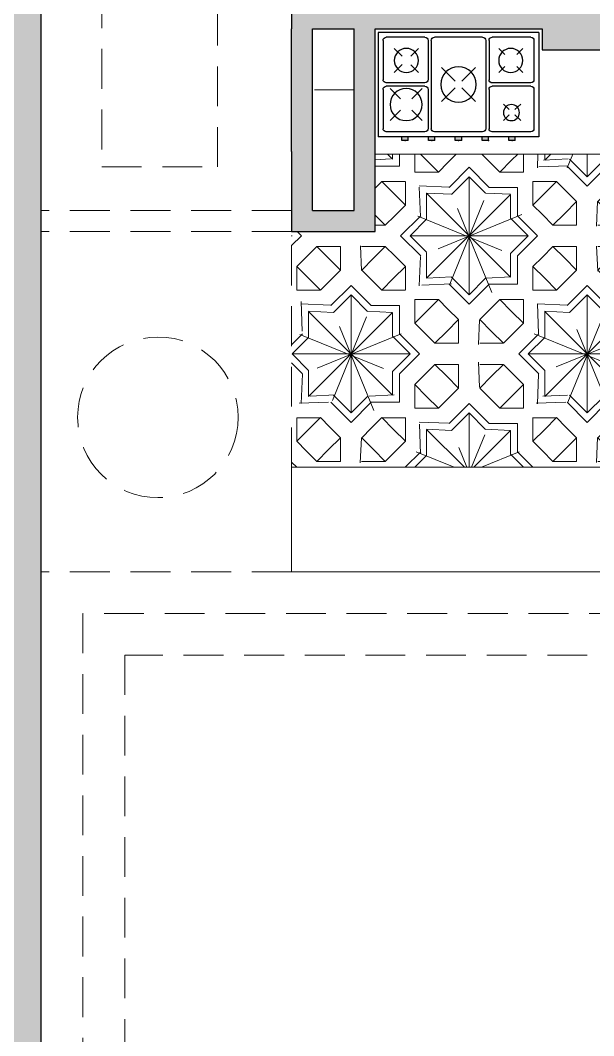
# Model space of a CAD drawing. Header units: inches. Extents: x 37.8 to 126.9, y 5.9 to 51.9.
# Drawn here: x 78.987 to 81.734, y 24.583 to 29.447 of the extents above; entities that cross this region are included whole.
import ezdxf

# ---------------------------------------------------------------- set-up
doc = ezdxf.new("R2010")
doc.units = ezdxf.units.IN
doc.header["$MEASUREMENT"] = 0
doc.linetypes.add('DASHED2', pattern=[9.524999999999995, 6.349999999999998, -3.174999999999998])
for name, color, linetype, lineweight in [('coulmn', 146, 'Continuous', 13), ('hatch', 45, 'Continuous', 9), ('LAYER1', 8, 'Continuous', 9)]:
    doc.layers.add(name, color=color, linetype=linetype, lineweight=lineweight)
doc.layers.add('fernesher  01', color=8, linetype='Continuous')
doc.layers.add('Moble', color=7, linetype='Continuous')

# ---------------------------------------------------------------- blocks, each defined once
blk = doc.blocks.new('GAZ')
at = {"layer": 'fernesher  01', "linetype": 'Continuous'}
h = blk.add_hatch(color=256, dxfattribs=at)
h.paths.add_polyline_path([(-0.8533333333333388, -0.6499999999999915), (-0.8533333333333388, -0.6735827389778744), (-0.8133333333333324, -0.6735827389778777), (-0.8133333333333324, -0.6499999999999915)])
h.paths.add_polyline_path([(-0.6872281132905655, -0.6499999999999915), (-0.6872281132905655, -0.6735827389778777), (-0.6472281132905593, -0.6735827389778813), (-0.6472281132905593, -0.6499999999999915)])
h.paths.add_polyline_path([(-0.5200000000000033, -0.6499999999999915), (-0.5200000000000033, -0.6735827389778777), (-0.4799999999999969, -0.6735827389778777), (-0.4799999999999969, -0.6499999999999915)])
h.paths.add_polyline_path([(-0.3533333333333387, -0.6499999999999915), (-0.3533333333333388, -0.6735827389778744), (-0.3133333333333325, -0.6735827389778744), (-0.3133333333333326, -0.6499999999999915)])
h.paths.add_polyline_path([(-0.1866666666666674, -0.6499999999999915), (-0.1866666666666675, -0.6735827389778744), (-0.1466666666666612, -0.6735827389778744), (-0.1466666666666612, -0.6499999999999915)])
for p, q in [((-1.000000000000055, -1.42e-14), (0, 0)), ((-1.000000000000055, -1.42e-14), (-1, -0.6499999999999915)), ((-0.9700000000000556, -0.0500000000000149), (-0.9700000000000412, -0.2950000000000017)), ((-0.9500000000000524, -0.0300000000000154), (-0.7100000000000506, -0.0300000000000083)), ((-0.6900000000000475, -0.0500000000000078), (-0.6900000000000192, -0.2949999999999946)), ((-0.6700000000000585, -0.0500000000000114), (-0.670000000000016, -0.5999999999999908)), ((-0.6500000000000555, -0.0300000000000118), (-0.3500000000000085, -0.0300000000000047)), ((-0.3300000000000054, -0.0500000000000043), (-0.3299999999999983, -0.5999999999999872)), ((-0.3099999999999952, -0.0500000000000007), (-0.3099999999999952, -0.2949999999999875)), ((-0.289999999999992, -0.0300000000000011), (-0.0500000000000043, -0.0300000000000011)), ((-0.0300000000000011, -0.0500000000000007), (-0.029999999999994, -0.294999999999991)), ((0, -1.42e-14), (0, -0.6499999999999915)), ((-0.9000000000000341, -0.1000000000000369), (-0.8625000000000682, -0.1375000000000313)), ((-0.7875000000000228, -0.1375000000000455), (-0.7500000000000571, -0.1000000000000369)), ((-0.25, -0.0999999999999943), (-0.2022824262630252, -0.1477175737369407)), ((-0.1485771619630327, -0.1485771619629475), (-0.0999999999999659, -0.0999999999999943)), ((-0.9000000000000341, -0.2499999999999858), (-0.8625000000000682, -0.2125000000000057)), ((-0.7875000000000796, -0.2125000000000057), (-0.7500000000000571, -0.2499999999999858)), ((-0.6060660171779662, -0.2189339828220653), (-0.5212132034355932, -0.3037867965644665)), ((-0.4787867965644069, -0.3037867965644523), (-0.3939339828220341, -0.2189339828220653)), ((-0.2500000000000568, -0.2500000000000284), (-0.2019892862467714, -0.2019892862467003)), ((-0.1488610660080099, -0.2011389339920129), (-0.1000000000000227, -0.2500000000000284)), ((-0.9500000000000384, -0.3150000000000013), (-0.7100000000000222, -0.3149999999999942)), ((-0.289999999999992, -0.3149999999999871), (-0.0499999999999972, -0.3149999999999906)), ((-0.9700000000000412, -0.3550000000000039), (-0.9700000000000129, -0.5999999999999944)), ((-0.9500000000000384, -0.3350000000000044), (-0.7100000000000293, -0.3349999999999973)), ((-0.6900000000000261, -0.3549999999999969), (-0.6900000000000192, -0.5999999999999872)), ((-0.6060660171779662, -0.4310660171780114), (-0.5212132034355932, -0.3462132034356387)), ((-0.4787867965644069, -0.3462132034356529), (-0.3939339828220341, -0.4310660171780257)), ((-0.3099999999999952, -0.3549999999999933), (-0.3099999999999952, -0.5999999999999908)), ((-0.289999999999992, -0.3349999999999937), (-0.0500000000000043, -0.3349999999999973)), ((-0.2735632591782746, -0.3499999999999943), (-0.2089765655853739, -0.4145866935928666)), ((-0.1381499527711867, -0.4145866935929379), (-0.0735632591783428, -0.3499999999999943)), ((-0.0300000000000011, -0.3549999999999969), (-0.029999999999994, -0.5999999999999908)), ((-0.8870181794697487, -0.4471030037222194), (-0.8511453216951848, -0.4809676533032814)), ((-0.8157899826358062, -0.480967653303253), (-0.7799171248612993, -0.4471030037222194)), ((-0.2735632591782746, -0.5499999999998977), (-0.2089765655853739, -0.4854133064070112)), ((-0.1381499527712435, -0.485413306406997), (-0.0735632591783428, -0.5499999999998977)), ((-0.8870181794697487, -0.5482084051059247), (-0.8511453216951848, -0.5143437555248624)), ((-0.8157899826358062, -0.5143437555249193), (-0.7799171248612993, -0.5482084051059247)), ((-0.95000000000001, -0.6199999999999904), (-0.7100000000000222, -0.6199999999999868)), ((-0.6500000000000128, -0.6199999999999904), (-0.3500000000000014, -0.6199999999999868)), ((-0.289999999999992, -0.6199999999999904), (-0.0499999999999972, -0.6199999999999904)), ((-1, -0.6499999999999915), (0, -0.6499999999999915)), ((-0.8533333333333388, -0.6735827389778744), (-0.8533333333333388, -0.6499999999999915)), ((-0.8533333333333388, -0.6735827389778744), (-0.8533333333333388, -0.6499999999999915)), ((-0.8533333333333388, -0.6735827389778744), (-0.8533333333333388, -0.6499999999999915)), ((-0.8533333333333388, -0.6735827389778744), (-0.8133333333333324, -0.6735827389778777)), ((-0.8133333333333324, -0.6735827389778744), (-0.8133333333333324, -0.6499999999999915)), ((-0.6872281132905655, -0.6735827389778744), (-0.6872281132905655, -0.6499999999999915)), ((-0.6872281132905655, -0.6735827389778777), (-0.6472281132905593, -0.6735827389778813)), ((-0.6472281132905593, -0.6735827389778744), (-0.6472281132905593, -0.6499999999999915)), ((-0.5200000000000033, -0.6735827389778744), (-0.5200000000000033, -0.6499999999999915)), ((-0.5200000000000033, -0.6735827389778777), (-0.4799999999999969, -0.6735827389778777)), ((-0.4799999999999969, -0.6735827389778744), (-0.4799999999999969, -0.6499999999999915)), ((-0.3533333333333388, -0.6735827389778744), (-0.3533333333333388, -0.6499999999999915)), ((-0.3533333333333388, -0.6735827389778744), (-0.3133333333333326, -0.6735827389778744)), ((-0.3133333333333326, -0.6735827389778744), (-0.3133333333333326, -0.6499999999999915)), ((-0.1866666666666674, -0.6735827389778744), (-0.1866666666666674, -0.6499999999999915)), ((-0.1866666666666674, -0.6735827389778744), (-0.1466666666666612, -0.6735827389778744)), ((-0.1466666666666612, -0.6735827389778744), (-0.1466666666666612, -0.6499999999999915))]:
    blk.add_line(p, q, dxfattribs=at)
for points in [[(-0.8511453216951848, -0.4799780348844111), (-0.8511453216951848, -0.4809676533032814)], [(-0.8157899826358062, -0.480967653303253), (-0.8157899826358062, -0.4799780348844111)], [(-0.8511453216951848, -0.5143437555248624), (-0.8511453216951848, -0.5153333739437329)], [(-0.8157899826358062, -0.5153333739437329), (-0.8157899826358062, -0.5143437555249193)]]:
    blk.add_lwpolyline(points, dxfattribs=at)
for centre, radius in [((-0.8250000000000453, -0.1750000000000114), 0.0749999999999782), ((-0.1750000000000114, -0.1750000000000114), 0.0750000000000219), ((-0.5, -0.3250000000000455), 0.110697663312876), ((-0.1735632591783087, -0.4499999999999461), 0.0999999999999563), ((-0.8294380326089481, -0.4999999999999575), 0.05)]:
    blk.add_circle(centre, radius, dxfattribs=at)
for centre, start, end in [((-0.9500000000000524, -0.0500000000000149), 90.00000000000087, 180.000000000005), ((-0.7100000000000506, -0.0500000000000078), 4.1347e-12, 90.00000000000084), ((-0.6500000000000555, -0.0500000000000114), 90.00000000000118, 180.0000000000041), ((-0.3500000000000085, -0.0500000000000043), 6.87e-13, 90.00000000000125), ((-0.289999999999992, -0.0500000000000007), 90.00000000000078, 180.0000000000013), ((-0.0500000000000043, -0.0500000000000007), 0, 90.00000000000084), ((-0.9500000000000384, -0.2950000000000017), 180.0000000000046, 270.0000000000014), ((-0.7100000000000222, -0.2949999999999946), 270.0000000000016, 4.6054e-12), ((-0.289999999999992, -0.2949999999999875), 180, 270), ((-0.0499999999999972, -0.294999999999991), 269.9999999999992, 359.9999999999984), ((-0.9500000000000384, -0.3550000000000039), 90.00000000000156, 180.0000000000046), ((-0.7100000000000293, -0.3549999999999969), 1.5267e-12, 90.00000000000144), ((-0.289999999999992, -0.3549999999999933), 90, 180), ((-0.0500000000000043, -0.3549999999999969), 3.0533e-12, 90), ((-0.95000000000001, -0.5999999999999908), 180.0000000000054, 270), ((-0.7100000000000222, -0.5999999999999872), 270, 2.8498e-12), ((-0.6500000000000128, -0.5999999999999908), 180.0000000000042, 270.0000000000006), ((-0.3500000000000014, -0.5999999999999872), 270.0000000000006, 7.124e-13), ((-0.289999999999992, -0.5999999999999908), 180.0000000000007, 269.9999999999992), ((-0.0499999999999972, -0.5999999999999908), 270, 0)]:
    blk.add_arc(centre, 0.02, start, end, dxfattribs=at)
for p in [(-0.8333333333333357, -0.6735827389778744), (-0.6872281132905655, -0.6735827389778744), (-0.5, -0.6735827389778744), (-0.3333333333333357, -0.6735827389778744), (-0.1666666666666643, -0.6735827389778744)]:
    blk.add_point(p, dxfattribs=at)

msp = doc.modelspace()

# ---------------------------------------------------------------- hatches: boundary and pattern name
h = msp.add_hatch(color=5)
h.dxf.hatch_style = 1
h.paths.add_polyline_path([(73.68717819297339, 43.75630079493398), (73.4871781929734, 43.75630079493398), (73.4871781929734, 20.75630079493392), (74.62447685157892, 20.75630079493392), (74.62447685157892, 20.95630079493391), (73.68717819297339, 20.95630079493391), (73.68717819297339, 32.05378889439642), (75.20225381504883, 32.05378889439648), (75.2022538150488, 31.55378889439636), (75.63166121359293, 31.55378889439648), (75.63166121359293, 32.05378889439648), (76.98717819297343, 32.05378889439648), (76.98717819297343, 32.75378889439641), (76.88717819297344, 32.75378889439635), (76.88717819297341, 32.15378889439638), (75.4871781929734, 32.15378889439638), (75.48717819297343, 33.55378889439636), (76.98717819297343, 33.55378889439636), (76.98717819297343, 34.25378889439641), (76.88717819297341, 34.25378889439641), (76.59680568586518, 34.25378927514363), (76.59680568586518, 34.15378889439644), (76.88717819297341, 34.15378889439644), (76.88717819297341, 33.65378889439644), (74.4870394658559, 33.65380457058593), (74.4870394658559, 33.55380457058591), (75.38717819297341, 33.55378889439636), (75.38717819297341, 32.15378889439638), (73.68717819297339, 32.15378889439638)])
h.paths.add_polyline_path([(75.2772538150488, 32.05378889439648), (75.55666121359295, 32.05378889439648), (75.55666121359297, 31.87878889439641), (75.27725381504877, 31.87878889439641)], flags=16)
h.paths.add_polyline_path([(75.27725381504877, 31.82878889439645), (75.55666121359297, 31.82878889439645), (75.55666121359295, 31.62878889439641), (75.2772538150488, 31.62878889439641)], flags=16)
h.paths.add_polyline_path([(79.08717819297345, 32.1054584065305), (78.88717819297341, 32.1054584065305), (78.88717819297341, 20.95630079493391), (77.52784051532404, 20.95630079493391), (77.52784051532404, 20.75630079493392), (77.96891627413521, 20.75630079493386), (77.96891627413521, 20.61630079493399), (80.4749727389632, 20.61630079493376), (80.4749727389632, 20.75630079493398), (79.0871781929734, 20.75630079493398)])
h.paths.add_polyline_path([(86.57882149293513, 21.95630079493402), (86.37882149293515, 21.95630079493397), (86.37882149293515, 20.75630079493392), (84.52717819297337, 20.75630079493392), (84.52717819297337, 25.20630079493391), (84.42717819297337, 25.20630079493391), (84.42717819297334, 20.61630079493393), (86.57882149293513, 20.61630079493393)])
h.paths.add_polyline_path([(88.72717819297338, 29.39545840653047), (88.52717819297337, 29.39545840653052), (88.52717819297337, 25.45630079493391), (87.42717819297337, 25.45630079493391), (87.4271781929734, 26.50545840653054), (85.52717819297342, 26.50545840653048), (85.52717819297342, 26.40545840653057), (87.3271781929734, 26.40545840653057), (87.32717819297335, 25.05630079493388), (85.62717819297339, 25.05630079493393), (85.62717819297339, 25.60545840653062), (85.5271781929734, 25.60545840653056), (85.5271781929734, 24.95630079493391), (88.52717819297337, 24.95630079493391), (88.52717819297337, 22.88769061313475), (88.5271781929734, 20.61630079493399), (88.52882149293512, 20.61630079493399), (88.72717819297335, 20.61630079493393)])
h.paths.add_polyline_path([(88.52717819297337, 25.356300794934), (88.52717819297337, 25.05630079493388), (87.42717819297337, 25.05630079493388), (87.42717819297337, 25.35630079493389)], flags=16)
h.paths.add_polyline_path([(86.78717819297339, 33.60463128279959), (84.48033725340758, 33.60463128279959), (84.48033725340758, 33.60050334396148), (83.71110648417661, 33.60050334396148), (82.32717819297346, 33.60463128279947), (82.32717819297335, 33.40463128279954), (82.32717819297335, 33.30545840653032), (82.52717819297334, 33.30545840653032), (82.52717819297334, 33.40463128279954), (86.5871781929734, 33.40463128279977), (86.58717819297343, 29.50545840653054), (83.4871781929734, 29.50545840653059), (83.4871781929734, 31.6054584065305), (83.28717819297344, 31.6054584065305), (83.07894586949044, 31.6054584065305), (83.07894586949044, 31.40545840653057), (83.28717819297341, 31.40545840653057), (83.28717819297344, 29.50545840653059), (81.88717819297338, 29.50545840653054), (81.88717819297338, 31.40545840653051), (82.10808345542759, 31.40545840653046), (82.10808345542759, 31.6054584065305), (81.88717819297338, 31.6054584065305), (80.28717819297341, 31.6054584065305), (80.28717819297339, 30.30545840653055), (80.38717819297338, 30.30545840653055), (80.38717819297338, 31.40545840653046), (81.68717819297336, 31.40545840653046), (81.68717819297336, 29.50545840653054), (80.28717819297344, 29.50545840653048), (80.28717819297344, 29.40545840653046), (80.28717819297344, 28.81851437019635), (80.28717819297344, 28.4349992889445), (80.68717819297342, 28.4349992889445), (80.68717819297342, 29.40545840653057), (81.48747819297338, 29.40545840653057), (81.48747819297338, 29.30560840653062), (84.42717819297337, 29.30545840653055), (84.42717819297334, 27.30545840653055), (84.02717819297337, 27.30545840653055), (84.02717819297337, 26.80545840653055), (84.42717819297334, 26.80545840653055), (84.42717819297337, 26.40545840653057), (84.52717819297337, 26.40545840653057), (84.52717819297337, 29.30545840653055), (86.78717819297341, 29.3054584065306)])
h.paths.add_polyline_path([(84.42717819297334, 27.20545840653052), (84.42717819297334, 26.90545840653057), (84.12717819297336, 26.90545840653057), (84.12717819297336, 27.20545840653052)], flags=16)
h.paths.add_polyline_path([(80.58717819297343, 29.40545840653057), (80.58717819297343, 28.53499928894452), (80.38717819297347, 28.53499928894452), (80.38717819297335, 29.40545840653046)], flags=16)
h.paths.add_polyline_path([(86.78717819297339, 35.50463128279968), (85.52717819297334, 35.50463128279974), (85.52717819297337, 38.18924557511589), (85.42717819297337, 38.18924557511589), (85.42717819297337, 36.90463128279977), (84.86969464075025, 36.90463128279971), (84.86969464075031, 36.40463128279971), (85.42717819297337, 36.40463128279971), (85.42717819297337, 33.60463128279959), (85.62717819297333, 33.60463128279959), (85.6271781929733, 35.30463128279975), (86.78717819297339, 35.30463128279975)])
h.paths.add_polyline_path([(85.4271781929734, 36.50463128279968), (85.24843641686186, 36.50463128279968), (85.24843641686184, 36.80463128279975), (85.42717819297337, 36.80463128279975)], flags=16)
h.paths.add_polyline_path([(85.14843641686187, 36.50463128279968), (84.9696946407503, 36.50463128279968), (84.96969464075025, 36.80463128279975), (85.14843641686181, 36.80463128279975)], flags=16)
h.paths.add_polyline_path([(81.12717819297339, 41.85630079493366), (79.61717819297337, 41.85630079493389), (79.6171781929734, 43.75630079493398), (79.41717819297341, 43.75630079493398), (79.41717819297341, 41.65630079494845), (79.87188870731418, 41.65630079491929), (80.92717819297334, 41.65630079494737), (80.92717819297334, 39.62769061312828), (80.92717819297334, 39.58769061312013), (80.92717819297337, 36.40422692306744), (78.28717819297333, 36.40422692306767), (78.28717819297336, 37.00422692306769), (78.18717819297339, 37.00422692306769), (78.18717819297339, 36.30422692306765), (80.62717819297339, 36.30422692306753), (80.62717819297325, 34.90545840653023), (78.28717819297333, 34.90545840653051), (78.28717819297336, 35.50422692306769), (78.18717819297339, 35.50422692306769), (78.18717819297342, 34.70545840653041), (78.68717819297345, 34.70545840653041), (78.68717819297336, 33.30545840653043), (81.12717819297339, 33.30545840653032), (81.12717819297339, 33.90545840653029), (81.02717819297348, 33.90545840653029), (81.02717819297345, 33.50545840653031), (78.88717819297332, 33.50545840653048), (78.88717819297335, 34.70545840653041), (81.12717819297339, 34.7054584065303), (81.12717819297339, 34.90545840653023), (81.12717819297333, 35.61250434826913), (80.72747213194191, 35.61250434826918), (80.72747213194197, 36.31188860653783), (81.12717819297339, 36.31188860653783)])
h.paths.add_polyline_path([(81.02717819297331, 35.51250434826916), (81.02717819297325, 34.90737523597501), (80.72747213194182, 34.91312009000059), (80.72747213194191, 35.51250434826922)], flags=16)
h.paths.add_polyline_path([(88.72717819297335, 43.75630079493398), (87.17776046651721, 43.75630079493398), (87.17776046651721, 43.55630079493842), (87.47188870731412, 43.55630079491961), (88.52717819297328, 43.55630079494763), (88.52717819297328, 41.5276906131286), (88.52717819297328, 41.48769061312045), (88.52717819297337, 39.65378889439638), (86.52717819297334, 39.65378889439638), (86.52717819297331, 39.00463128279979), (86.87717819297328, 39.00463128279991), (86.87717819297325, 39.55378889439636), (88.52717819297334, 39.55378889439642), (88.52717819297334, 38.20463128279972), (86.52717819297334, 38.20463128279972), (86.52717819297334, 38.10463128279976), (88.52717819297334, 38.10463128279976), (88.52717819297337, 35.3970630460628), (88.72717819297335, 35.39706304606285)])
h.paths.add_polyline_path([(86.77717819297328, 39.10463128279982), (86.6271781929733, 39.10463128279982), (86.62717819297328, 39.55378889439636), (86.77717819297325, 39.55378889439636)], flags=16)
at = {"layer": 'hatch', "true_color": 0x986943}
h = msp.add_hatch(dxfattribs=at)
h.set_pattern_fill('AR2', color=35, scale=0.8, angle=1125, pattern_type=2)
h.set_pattern_definition([(135, (-121.996265088787, 255.6542647923341), (-1.131370849898476, 0), [0.08000000000000002, -0.7200000000000001]), (135, (-122.0924316110284, 255.5580982700927), (-1.131370849898476, 0), [0.08000000000000002, -0.7200000000000001]), (135, (-122.2508235300142, 255.3997063511069), (-1.131370849898476, 0), [0.08000000000000002, -0.7200000000000001]), (135, (-122.3469900522555, 255.3035398288656), (-1.131370849898476, 0), [0.08000000000000002, -0.7200000000000001]), (315.0000000000002, (-121.8944417122961, 254.8509914889061), (1.131370849898476, -2.220446049250313e-16), [0.08000000000000002, -0.7200000000000001]), (315.0000000000002, (-121.7982751900547, 254.9471580111475), (1.131370849898476, -2.220446049250313e-16), [0.08000000000000002, -0.7200000000000001]), (315.0000000000002, (-121.639883271069, 255.1055499301333), (1.131370849898476, -2.220446049250313e-16), [0.08000000000000002, -0.7200000000000001]), (315.0000000000002, (-121.5437167488276, 255.2017164523747), (1.131370849898476, -2.220446049250313e-16), [0.08000000000000002, -0.7200000000000001]), (225, (-122.3469900522555, 255.2017164523747), (-1.110223024625157e-16, -1.131370849898476), [0.08000000000000002, -0.7200000000000001]), (225, (-122.2508235300142, 255.1055499301333), (-1.110223024625157e-16, -1.131370849898476), [0.08000000000000002, -0.7200000000000001]), (225, (-121.996265088787, 254.8509914889061), (-1.110223024625157e-16, -1.131370849898476), [0.08000000000000002, -0.7200000000000001]), (225, (-122.0924316110284, 254.9471580111475), (-1.110223024625157e-16, -1.131370849898476), [0.08000000000000002, -0.7200000000000001]), (45, (-121.5437167488276, 255.3035398288656), (-1.110223024625157e-16, 1.131370849898476), [0.08000000000000002, -0.7200000000000001]), (45, (-121.639883271069, 255.3997063511069), (-1.110223024625157e-16, 1.131370849898476), [0.08000000000000002, -0.7200000000000001]), (45, (-121.7982751900547, 255.5580982700927), (-1.110223024625157e-16, 1.131370849898476), [0.08000000000000002, -0.7200000000000001]), (45, (-121.8944417122961, 255.6542647923341), (-1.110223024625157e-16, 1.131370849898476), [0.08000000000000002, -0.7200000000000001]), (22.21760000000007, (-122.1490001535233, 255.1734321811272), (24.89015788924127, 10.18234053348836), [0.4338480000000001, -42.9509424]), (180, (-121.6625106880669, 255.2526281406201), (-0.5656855999999999, -0.5656856), [0.5656856, -0.5656856]), (45, (-122.1490001535233, 255.0489813876384), (-1.110223024625157e-16, 1.131370849898476), [0.568, -0.232]), (315.0000000000002, (-122.1490001535233, 255.4562748936018), (1.131370849898476, -2.220446049250313e-16), [0.568, -0.232]), (67.7824000000001, (-122.0302062142839, 255.0546382418879), (6.222540972862506, 15.27350604738831), [0.4338479999999997, -42.95094239999995]), (292.2176000000001, (-122.0302062142839, 255.4506180393523), (10.18234053348836, -24.89015788924127), [0.4338480000000001, -42.9509424]), (337.7823999999999, (-122.1490001535233, 255.331824100113), (15.27350604738831, -6.222540972862515), [0.4338480000000001, -42.9509424]), (270, (-121.9453534005416, 255.5354708530947), (0.5656856, -0.5656856000000002), [0.5656856, -0.5656856]), (135, (-121.8491868783002, 255.4845591648493), (-1.131370849898476, 0), [0.136, -0.664]), (225, (-121.9453534005416, 255.5807256870906), (-1.110223024625157e-16, -1.131370849898476), [0.136, -0.664]), (177.7093999999999, (-122.041519922783, 255.4845591648493), (-1.131371200788845, 8.946640439599918e-08), [0.1415343999999998, -14.01191039999999]), (272.2906000000002, (-122.1829412790202, 255.4902160190988), (0.5656828562759975, -13.01076451173857), [0.1415344, -14.0119104]), (225, (-122.1772844247708, 255.3487946628615), (-1.110223024625157e-16, -1.131370849898476), [0.136, -0.664]), (315.0000000000002, (-122.2734509470121, 255.2526281406201), (1.131370849898476, -2.220446049250313e-16), [0.136, -0.664]), (267.7094000000001, (-122.1772844247708, 255.1564616183787), (-8.946640450702148e-08, -1.131371200788845), [0.1415344, -14.0119104]), (2.290599999999898, (-122.1829412790202, 255.0150402621414), (13.01076451173857, 0.5656828562759886), [0.1415344, -14.0119104]), (315.0000000000002, (-122.041519922783, 255.0206971163909), (1.131370849898476, -2.220446049250313e-16), [0.136, -0.664]), (45, (-121.9453534005416, 254.9245305941495), (-1.110223024625157e-16, 1.131370849898476), [0.136, -0.664]), (0, (-121.8491868783002, 255.0206971163909), (0.5656856, 0.5656855999999999), [0.1357648, -0.9956064]), (90, (-121.7134223763124, 255.0206971163909), (-0.5656856, 0.5656855999999999), [0.1357648, -0.9956064]), (45, (-121.7134223763124, 255.1564616183787), (-1.110223024625157e-16, 1.131370849898476), [0.136, -0.664]), (135, (-121.617255854071, 255.2526281406201), (-1.131370849898476, 0), [0.136, -0.664]), (90, (-121.7134223763124, 255.3487946628615), (-0.5656856, 0.5656855999999999), [0.1357648, -0.9956064]), (180, (-121.7134223763124, 255.4845591648493), (-0.5656855999999999, -0.5656856), [0.1357648, -0.9956064]), (135, (-121.8661574410487, 255.4562748936018), (-1.131370849898476, 0), [0.112, -0.6880000000000001]), (225, (-121.9453534005416, 255.5354708530947), (-1.110223024625157e-16, -1.131370849898476), [0.12, -0.68]), (177.2737, (-122.0302062142839, 255.4506180393523), (-1.131370945232871, 1.122541648523878e-08), [0.1189288, -11.7739264]), (270, (-122.1490001535233, 255.4562748936018), (0.5656856, -0.5656856000000002), [0.1244504, -1.00692]), (225, (-122.1490001535233, 255.331824100113), (-1.110223024625157e-16, -1.131370849898476), [0.112, -0.6880000000000001]), (315.0000000000002, (-122.2281961130162, 255.2526281406201), (1.131370849898476, -2.220446049250313e-16), [0.112, -0.6880000000000001]), (270, (-122.1490001535233, 255.1734321811272), (0.5656856, -0.5656856000000002), [0.1244504, -1.00692]), (2.726299999999995, (-122.1490001535233, 255.0489813876384), (10.74802328916095, 0.5656831439223726), [0.1189288, -11.7739264]), (315.0000000000002, (-122.0302062142839, 255.0546382418879), (1.131370849898476, -2.220446049250313e-16), [0.12, -0.68]), (45, (-121.9453534005416, 254.9697854281455), (-1.110223024625157e-16, 1.131370849898476), [0.112, -0.6880000000000001]), (2.726299999999995, (-121.8661574410487, 255.0489813876384), (10.74802328916095, 0.5656831439223726), [0.1189288, -11.7739264]), (90, (-121.7473635018093, 255.0546382418879), (-0.5656856, 0.5656855999999999), [0.1131368, -1.0182336]), (45, (-121.7473635018093, 255.1677753268777), (-1.110223024625157e-16, 1.131370849898476), [0.12, -0.68]), (135, (-121.6625106880669, 255.2526281406201), (-1.131370849898476, 0), [0.12, -0.68]), (90, (-121.7473635018093, 255.3374809543625), (-0.5656856, 0.5656855999999999), [0.1131368, -1.0182336]), (177.2737, (-121.7473635018093, 255.4506180393523), (-1.131370945232871, 1.122541648523878e-08), [0.1189288, -11.7739264]), (270, (-121.639883271069, 255.5128434360968), (0.5656856, -0.5656856000000002), [0.1131368, -1.0182336]), (315.0000000000002, (-121.639883271069, 255.3997063511069), (1.131370849898476, -2.220446049250313e-16), [0.064, -0.7360000000000001]), (315.0000000000002, (-121.5946284370731, 255.354451517111), (1.131370849898476, -2.220446049250313e-16), [0.072, -0.7280000000000001]), (0, (-121.5437167488276, 255.3035398288656), (0.5656856, 0.5656855999999999), [0.1131368, -1.0182336]), (180, (-121.6851381050649, 255.5580982700927), (-0.5656855999999999, -0.5656856), [0.1131368, -1.0182336]), (135, (-121.7982751900547, 255.5580982700927), (-1.131370849898476, 0), [0.072, -0.7280000000000001]), (135, (-121.8491868783002, 255.6090099583381), (-1.131370849898476, 0), [0.064, -0.7360000000000001]), (92.72630000000005, (-121.8944417122961, 255.6542647923341), (-0.5656831439223726, 10.74802328916095), [0.1189288, -11.7739264]), (0, (-122.2055686960182, 255.5580982700927), (0.5656856, 0.5656855999999999), [0.1131368, -1.0182336]), (45, (-122.0924316110284, 255.5580982700927), (-1.110223024625157e-16, 1.131370849898476), [0.064, -0.7360000000000001]), (45, (-122.0471767770324, 255.6033531040886), (-1.110223024625157e-16, 1.131370849898476), [0.072, -0.7280000000000001]), (90, (-121.996265088787, 255.6542647923341), (-0.5656856, 0.5656855999999999), [0.1131368, -1.0182336]), (270, (-122.2508235300142, 255.5128434360968), (0.5656856, -0.5656856000000002), [0.1131368, -1.0182336]), (225, (-122.2508235300142, 255.3997063511069), (-1.110223024625157e-16, -1.131370849898476), [0.072, -0.7280000000000001]), (225, (-122.3017352182596, 255.3487946628615), (-1.110223024625157e-16, -1.131370849898476), [0.064, -0.7360000000000001]), (180, (-122.3469900522555, 255.3035398288656), (-0.5656855999999999, -0.5656856), [0.1131368, -1.0182336]), (90, (-122.2508235300142, 254.9924128451435), (-0.5656856, 0.5656855999999999), [0.1131368, -1.0182336]), (135, (-122.2508235300142, 255.1055499301333), (-1.131370849898476, 0), [0.072, -0.7280000000000001]), (135, (-122.3017352182596, 255.1564616183787), (-1.131370849898476, 0), [0.064, -0.7360000000000001]), (180, (-122.3469900522555, 255.2017164523747), (-0.5656855999999999, -0.5656856), [0.1131368, -1.0182336]), (0, (-122.2055686960182, 254.9471580111475), (0.5656856, 0.5656855999999999), [0.1131368, -1.0182336]), (315.0000000000002, (-122.0924316110284, 254.9471580111475), (1.131370849898476, -2.220446049250313e-16), [0.064, -0.7360000000000001]), (315.0000000000002, (-122.0471767770324, 254.9019031771516), (1.131370849898476, -2.220446049250313e-16), [0.072, -0.7280000000000001]), (270, (-121.996265088787, 254.8509914889061), (0.5656856, -0.5656856000000002), [0.1131368, -1.0182336]), (180, (-121.6851381050649, 254.9471580111475), (-0.5656855999999999, -0.5656856), [0.1131368, -1.0182336]), (225, (-121.7982751900547, 254.9471580111475), (-1.110223024625157e-16, -1.131370849898476), [0.072, -0.7280000000000001]), (225, (-121.8491868783002, 254.8962463229021), (-1.110223024625157e-16, -1.131370849898476), [0.064, -0.7360000000000001]), (267.2737000000001, (-121.8944417122961, 254.8509914889061), (-1.122541659626108e-08, -1.131370945232871), [0.1189288, -11.7739264]), (90, (-121.639883271069, 254.9924128451435), (-0.5656856, 0.5656855999999999), [0.1131368, -1.0182336]), (45, (-121.639883271069, 255.1055499301333), (-1.110223024625157e-16, 1.131370849898476), [0.064, -0.7360000000000001]), (45, (-121.5946284370731, 255.1508047641292), (-1.110223024625157e-16, 1.131370849898476), [0.072, -0.7280000000000001]), (0, (-121.5437167488276, 255.2017164523747), (0.5656856, 0.5656855999999999), [0.1131368, -1.0182336])])
h.paths.add_polyline_path([(83.84819221180607, 28.03728841908652), (83.82306609045585, 28.03728841908652), (83.82306609045585, 28.08545145650204), (83.84819221180607, 28.08545145650204), (83.84819221180607, 28.12795038564958), (83.84819221180607, 28.17044931479712), (83.82306609045585, 28.17044931479712), (83.82306609045585, 28.21861235221253), (83.84819221180607, 28.21861235221253), (83.84819221180607, 28.70693636681689), (83.88954835331799, 28.70693636681689), (83.88954835331799, 28.66558022530491), (83.93090449482995, 28.66558022530491), (83.93090449482995, 28.70693636681689), (84.42717819297337, 28.70693636681689), (84.42717819297337, 28.80545840653055), (80.68717819297342, 28.80545840653055), (80.68717819297342, 28.4349992889445), (80.28717819297341, 28.4349992889445), (80.28717819297341, 27.30545840653055), (84.42717819297334, 27.30545840653055), (84.42717819297334, 27.54896440448222), (83.93090449482995, 27.54896440448222), (83.93090449482995, 27.59032054599415), (83.88954835331799, 27.59032054599415), (83.88954835331799, 27.54896440448222), (83.84819221180607, 27.54896440448222)])
h.paths.add_polyline_path([(82.02852680147979, 27.88906949142246), (82.70448381961276, 27.88906949142519), (82.70448381961157, 28.18906949142514), (82.02852680147859, 28.18906949142242)], flags=24)

# ---------------------------------------------------------------- linework, layer by layer
for p, q in [((79.0871781929734, 20.75630079493392), (79.08717819297345, 32.1054584065305)), ((80.28717819297344, 29.50545840653048), (80.28717819297344, 29.40545840653046)), ((80.28717819297344, 28.81851437019635), (80.28717819297336, 29.40545840653051)), ((80.38717819297332, 29.40545840653046), (80.58717819297343, 29.40545840653057)), ((80.38717819297347, 28.53499928894452), (80.38717819297335, 29.40545840653057)), ((80.58717819297343, 28.53499928894452), (80.58717819297343, 29.40545840653057)), ((80.68717819297342, 28.4349992889445), (80.68717819297342, 29.40545840653057)), ((80.68717819297342, 29.40545840653057), (81.48747819297338, 29.40545840653057)), ((81.48747819297338, 29.40545840653057), (81.48747819297338, 29.30545840653055)), ((81.48747819297338, 29.30560840653062), (84.42717819297334, 29.30545840653055)), ((80.28717819297344, 28.81851437019635), (80.28717819297344, 28.4349992889445)), ((80.38717819297347, 28.53499928894452), (80.58717819297343, 28.53499928894452)), ((80.28717819297344, 28.4349992889445), (80.68717819297342, 28.4349992889445))]:
    msp.add_line(p, q)
at = {"layer": 'coulmn'}
for p, q in [((80.68717819297342, 28.80545840653055), (84.42717819297337, 28.80545840653055)), ((80.58717819297343, 28.4349992889445), (80.28717819297344, 28.4349992889445)), ((80.28717819297341, 27.30545840653055), (84.42717819297337, 27.30545840653055)), ((80.28717819297341, 26.80545840653055), (80.28717819297341, 27.30545840653055)), ((80.28717819297341, 26.80545840653055), (84.42717819297337, 26.80545840653055))]:
    msp.add_line(p, q, dxfattribs=at)
at = {"layer": 'LAYER1', "linetype": 'DASHED2', "ltscale": 0.03}
for p, q in [((80.58717819297343, 29.11321002239585), (80.38717819297338, 29.11321002239585)), ((80.28717819297344, 28.53499928894452), (79.08717819297343, 28.53499928894452)), ((80.28717819297344, 28.4349992889445), (79.08717819297343, 28.4349992889445)), ((80.28717819297341, 27.30545840653055), (80.28717819297341, 28.4349992889445)), ((80.28717819297341, 26.80545840653055), (79.08717819297343, 26.80545840653055))]:
    msp.add_line(p, q, dxfattribs=at)
for points in [[(79.93150864181231, 30.76190338378593), (79.37802128923292, 30.76190338378593), (79.37802128923292, 28.74448619978456), (79.93150864181231, 28.74448619978456)], [(84.22717819297338, 26.60545840653056), (79.28717819297339, 26.60545840653056), (79.28717819297339, 20.95630079493391), (84.22717819297338, 20.95630079493391)], [(84.0271781929734, 26.40545840653057), (79.48717819297337, 26.40545840653057), (79.48717819297337, 21.35630079493389), (84.0271781929734, 21.35630079493389)]]:
    msp.add_lwpolyline(points, close=True, dxfattribs=at)
msp.add_circle((79.6463757170354, 27.54484988497894), 0.3847636498178417, dxfattribs=at)

# ---------------------------------------------------------------- block references
at = {"layer": 'Moble', "xscale": -0.7692307692309441, "yscale": 0.7692307692309441, "zscale": 0.7692307692309441}
msp.add_blockref('GAZ', (80.7020182235292, 29.38912405666549), dxfattribs=at)

doc.saveas('drawing.dxf')
